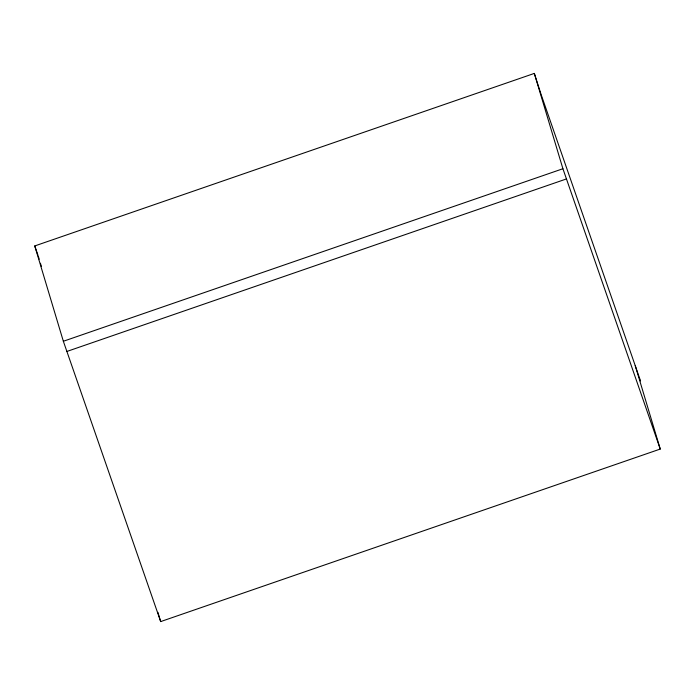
<?xml version="1.0" encoding="UTF-8"?>
<svg xmlns="http://www.w3.org/2000/svg" width="695" height="695" viewBox="0 0 695 695"><rect width="100%" height="100%" fill="white"/><g stroke="black" fill="none" stroke-linecap="round" stroke-linejoin="round"><path stroke-width="1.04" d="M635.23 365.657L660.25 449.057L160.684 621.582L63.349 341.262L34.75 245.943L534.316 73.418L541.223 94.824L640.538 380.947L640.33 380.243M63.349 341.262L562.915 168.737L534.316 73.418M66.885 351.453L566.451 178.936M562.915 168.737L660.25 449.057M34.75 245.943L37.938 255.117M157.904 612.312L160.684 621.582M38.286 256.134L39.207 259.192M40.432 263.266L41.344 266.333"/></g></svg>
